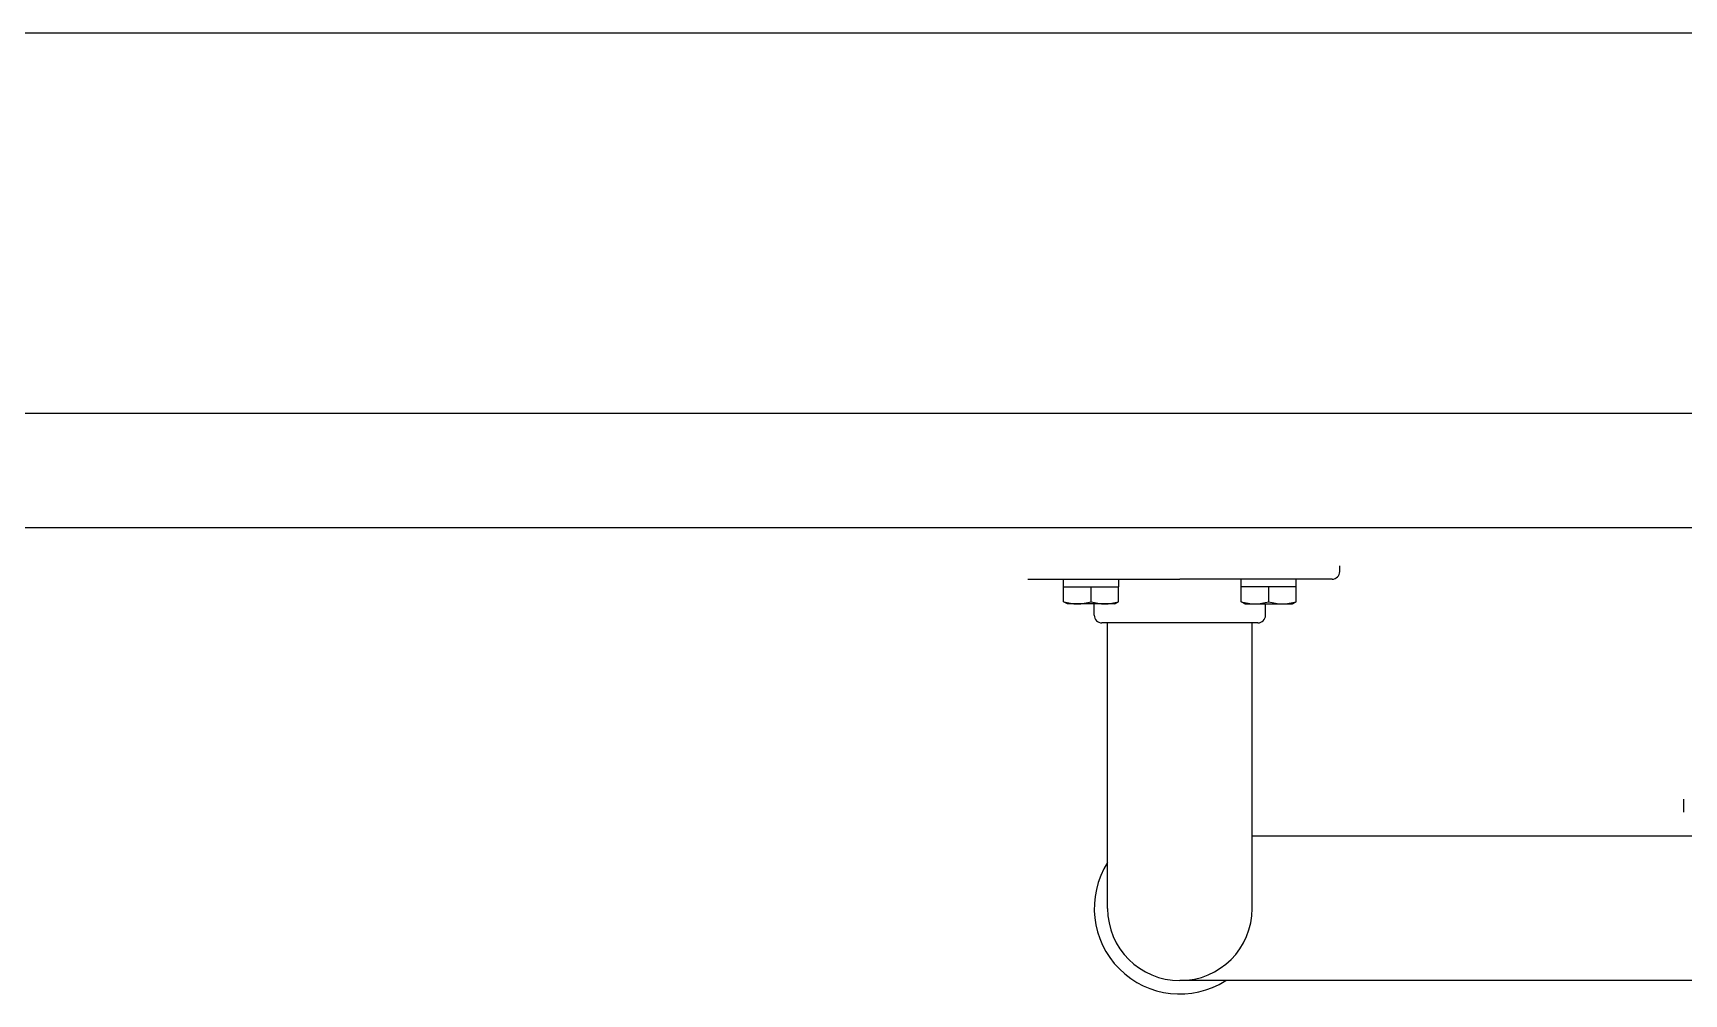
# Model space of a CAD drawing. Header units: millimetres. Extents: x 16332047 to 33387680, y -14835522 to -7015081.
# Drawn here: x 16456159.5 to 16456593.4, y -7471059.2 to -7470806.7 of the extents above; entities that cross this region are included whole.
import ezdxf

# ---------------------------------------------------------------- set-up
doc = ezdxf.new("R2010")
doc.units = ezdxf.units.MM
doc.header["$LTSCALE"] = 300
doc.header["$MEASUREMENT"] = 0
doc.layers.add('arch', color=255, linetype='CONTINUOUS', lineweight=25)

msp = doc.modelspace()

# ---------------------------------------------------------------- linework, layer by layer
at = {"layer": 'arch'}
for p, q in [((16457330.92, -7470806.71), (16455370.92, -7470806.71)), ((16457330.92, -7470906.71), (16455370.92, -7470906.71)), ((16457300.92, -7470936.71), (16455400.92, -7470936.71)), ((16456502.92, -7470948.21), (16456502.92, -7470946.71)), ((16456420.92, -7470950.21), (16456460.92, -7470950.21)), ((16456430.34, -7470952.21), (16456430.34, -7470950.21)), ((16456430.34, -7470952.21), (16456444.84, -7470952.21)), ((16456430.37, -7470956.15), (16456430.37, -7470952.21)), ((16456437.59, -7470956.15), (16456437.59, -7470952.21)), ((16456444.8, -7470956.15), (16456444.8, -7470952.21)), ((16456444.84, -7470952.21), (16456444.84, -7470950.21)), ((16456500.92, -7470950.21), (16456460.92, -7470950.21)), ((16456477.01, -7470952.21), (16456477.01, -7470950.21)), ((16456491.51, -7470952.21), (16456477.01, -7470952.21)), ((16456477.04, -7470956.15), (16456477.04, -7470952.21)), ((16456484.26, -7470956.15), (16456484.26, -7470952.21)), ((16456491.47, -7470956.15), (16456491.47, -7470952.21)), ((16456491.51, -7470952.21), (16456491.51, -7470950.21)), ((16456431.34, -7470956.71), (16456430.37, -7470956.15)), ((16456443.84, -7470956.71), (16456431.34, -7470956.71)), ((16456438.42, -7470959.71), (16456438.42, -7470956.71)), ((16456443.84, -7470956.71), (16456444.8, -7470956.15)), ((16456478.01, -7470956.71), (16456477.04, -7470956.15)), ((16456478.01, -7470956.71), (16456490.51, -7470956.71)), ((16456483.42, -7470959.71), (16456483.42, -7470956.71)), ((16456490.51, -7470956.71), (16456491.47, -7470956.15)), ((16456481.42, -7470961.71), (16456440.42, -7470961.71)), ((16456441.92, -7471036.71), (16456441.92, -7470961.71)), ((16456479.92, -7471036.71), (16456479.92, -7470961.71)), ((16456593.42, -7471011.42), (16456593.42, -7471008)), ((16456597.92, -7471017.71), (16456479.92, -7471017.71)), ((16457000.92, -7471055.71), (16456460.92, -7471055.71))]:
    msp.add_line(p, q, dxfattribs=at)
for centre, radius, start, end in [((16456500.92, -7470948.21), 2, 270, 0), ((16456433.98, -7470944.77), 11.93, 252.4016, 287.5984), ((16456441.19, -7470944.77), 11.93, 252.4016, 287.5984), ((16456480.65, -7470944.77), 11.93, 252.4016, 287.5984), ((16456487.86, -7470944.77), 11.93, 252.4016, 287.5984), ((16456440.42, -7470959.71), 2, 180, 270), ((16456481.42, -7470959.71), 2, 270, 0), ((16456460.92, -7471036.71), 22.5, 147.6125, 302.3875), ((16456460.92, -7471036.71), 19, 180, 0)]:
    msp.add_arc(centre, radius, start, end, dxfattribs=at)

doc.saveas('drawing.dxf')
